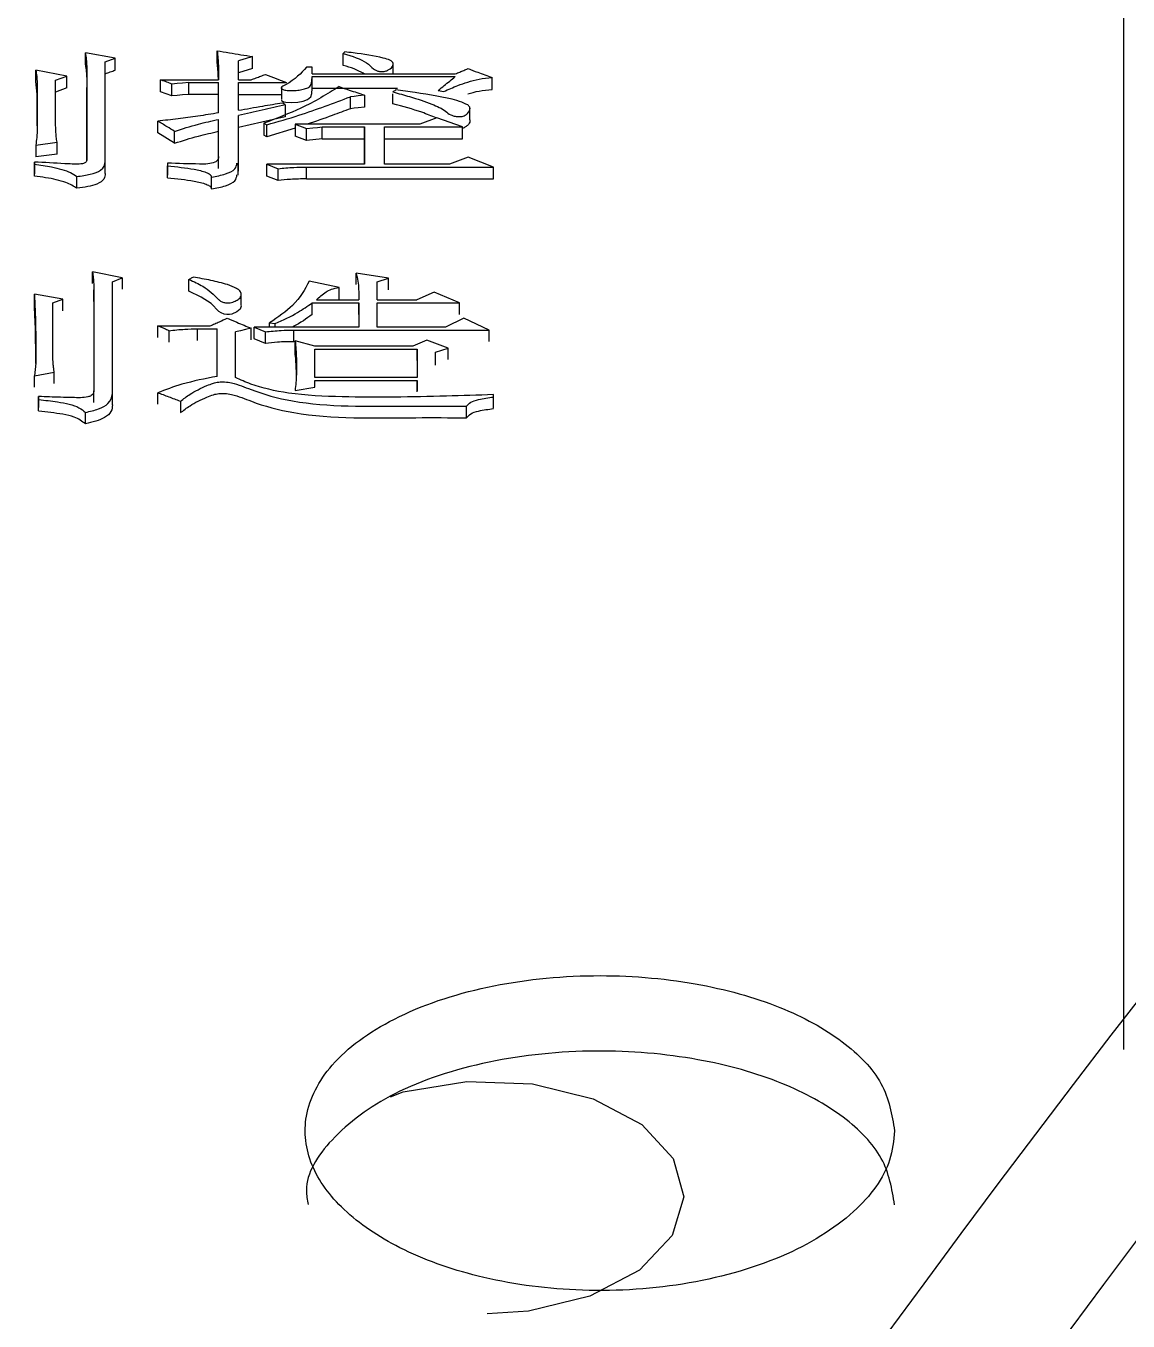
# Model space of a CAD drawing. Header units: millimetres. Extents: x 6533 to 7793, y 6972 to 7863.
# Drawn here: x 6904.02 to 6912.44, y 7310.29 to 7320.18 of the extents above; entities that cross this region are included whole.
import ezdxf

# ---------------------------------------------------------------- set-up
doc = ezdxf.new("R2010")
doc.units = ezdxf.units.MM

msp = doc.modelspace()

# ---------------------------------------------------------------- linework, layer by layer
at = {"color": 7, "linetype": 'Continuous', "lineweight": 25}
for p, q in [((6904.7045, 7319.93), (6904.4773, 7319.9699)), ((6904.6288, 7319.9019), (6904.7045, 7319.93)), ((6904.6288, 7319.1408), (6904.6288, 7319.9019)), ((6905.6456, 7319.765), (6905.6456, 7319.91)), ((6906.2081, 7319.8618), (6906.1649, 7319.8618)), ((6906.2081, 7319.8094), (6906.2081, 7319.8618)), ((6906.8278, 7319.8094), (6906.8278, 7319.8824)), ((6904.3367, 7319.7933), (6904.0987, 7319.8377)), ((6904.2502, 7319.7609), (6904.3367, 7319.7933)), ((6904.2502, 7319.4127), (6904.2502, 7319.7609)), ((6904.4882, 7319.7973), (6904.4882, 7319.1535)), ((6905.0507, 7319.765), (6905.4942, 7319.765)), ((6905.0507, 7319.6739), (6905.0507, 7319.765)), ((6905.7538, 7319.8507), (6905.6456, 7319.8187)), ((6905.6456, 7319.765), (6905.743, 7319.765)), ((6906.2081, 7319.8094), (6907.3007, 7319.8094)), ((6906.2082, 7319.7892), (6907.3007, 7319.7892)), ((6906.2082, 7319.6982), (6906.2082, 7319.7892)), ((6907.5819, 7319.6901), (6907.5819, 7319.7811)), ((6904.1096, 7319.6919), (6904.1096, 7319.4127)), ((6904.1096, 7319.601), (6904.1096, 7319.6919)), ((6904.3367, 7319.7022), (6904.2502, 7319.6699)), ((6904.4882, 7319.1483), (6904.4882, 7319.7062)), ((6905.1372, 7319.6415), (6905.0507, 7319.6739)), ((6905.267, 7319.7447), (6905.4942, 7319.7447)), ((6905.4942, 7319.6537), (6905.267, 7319.6537)), ((6905.4942, 7319.5118), (6905.4942, 7319.7447)), ((6905.4942, 7319.5118), (6905.4942, 7319.6537)), ((6905.6456, 7319.7447), (6906.0134, 7319.7447)), ((6905.6456, 7319.5324), (6905.6456, 7319.7447)), ((6905.6456, 7319.6537), (6905.9734, 7319.6537)), ((6905.9734, 7319.7058), (6905.9734, 7319.6143)), ((6906.8593, 7319.6982), (6906.2082, 7319.6982)), ((6907.1709, 7319.6838), (6907.2141, 7319.6756)), ((6904.1096, 7319.4125), (6904.1096, 7319.601)), ((6906.0026, 7319.5735), (6905.981, 7319.5899)), ((6906.0026, 7319.5735), (6906.0026, 7319.4827)), ((6905.4942, 7319.1788), (6905.4942, 7319.4623)), ((6905.6456, 7319.1577), (6905.6456, 7319.4912)), ((6906.0026, 7319.4827), (6905.6456, 7319.4005)), ((6907.16, 7319.4747), (6907.0302, 7319.4251)), ((6907.3548, 7319.4044), (6907.16, 7319.4747)), ((6907.4129, 7319.459), (6907.4129, 7319.5509)), ((6905.1587, 7319.2807), (6905.029, 7319.3593)), ((6905.1587, 7319.2807), (6905.1587, 7319.3712)), ((6905.4942, 7319.1671), (6905.4942, 7319.3717)), ((6905.8403, 7319.4334), (6905.862, 7319.421)), ((6905.8403, 7319.4334), (6905.8403, 7319.3428)), ((6905.862, 7319.3303), (6905.862, 7319.421)), ((6906.0783, 7319.3951), (6905.862, 7319.3303)), ((6906.0783, 7319.4251), (6906.1649, 7319.3919)), ((6907.0302, 7319.4251), (6906.0783, 7319.4251)), ((6906.1649, 7319.3014), (6906.1649, 7319.3919)), ((6906.2838, 7319.4044), (6906.6084, 7319.4044)), ((6906.2838, 7319.3138), (6906.2838, 7319.4044)), ((6906.6084, 7319.4044), (6906.6084, 7319.1197)), ((6906.6084, 7319.3138), (6906.6084, 7319.4044)), ((6906.7598, 7319.4044), (6907.3548, 7319.4044)), ((6906.7598, 7319.1197), (6906.7598, 7319.4044)), ((6904.0988, 7319.2669), (6904.261, 7319.2878)), ((6905.862, 7319.3303), (6905.8403, 7319.3428)), ((6906.1649, 7319.3014), (6906.0783, 7319.3345)), ((6906.2838, 7319.3138), (6906.1649, 7319.3014)), ((6906.2838, 7319.3138), (6906.6084, 7319.3138)), ((6906.6084, 7319.1197), (6906.6084, 7319.3138)), ((6906.7598, 7319.3138), (6907.3548, 7319.3138)), ((6904.261, 7319.1974), (6904.0988, 7319.1765)), ((6905.4942, 7319.0885), (6905.4942, 7319.1788)), ((6907.398, 7319.1746), (6907.2574, 7319.1197)), ((6907.5927, 7319.0986), (6907.398, 7319.1746)), ((6904.0879, 7319.1197), (6904.0879, 7319.1366)), ((6904.0879, 7319.1366), (6904.0879, 7319.0464)), ((6904.0879, 7319.0295), (6904.0879, 7319.1197)), ((6904.6288, 7319.0506), (6904.6288, 7319.1408)), ((6905.1048, 7319.1282), (6905.1048, 7319.1071)), ((6905.1048, 7319.1282), (6905.1048, 7319.038)), ((6905.1048, 7319.0169), (6905.1048, 7319.1071)), ((6905.6438, 7319.0377), (6905.6438, 7319.1285)), ((6905.6456, 7319.0674), (6905.6456, 7319.1577)), ((6905.862, 7319.1197), (6905.9485, 7319.0859)), ((6906.6084, 7319.1197), (6905.862, 7319.1197)), ((6905.862, 7319.0295), (6905.862, 7319.1197)), ((6905.9485, 7318.9957), (6905.9485, 7319.0859)), ((6906.1649, 7319.0986), (6907.5927, 7319.0986)), ((6906.1649, 7319.0084), (6906.1649, 7319.0986)), ((6907.2574, 7319.1197), (6906.7598, 7319.1197)), ((6904.0879, 7319.0295), (6904.0879, 7319.0464)), ((6905.1048, 7319.0169), (6905.1048, 7319.038)), ((6905.9485, 7318.9957), (6905.862, 7319.0295)), ((6906.1649, 7319.0084), (6907.5927, 7319.0084)), ((6904.7586, 7318.2543), (6904.5315, 7318.2988)), ((6906.7923, 7318.2499), (6906.5435, 7318.2899)), ((6904.6829, 7318.2232), (6904.7586, 7318.2543)), ((6904.6829, 7317.3708), (6904.6829, 7318.2232)), ((6905.267, 7318.1519), (6905.267, 7318.241)), ((6906.4137, 7318.1786), (6906.1866, 7318.2276)), ((6906.4137, 7318.0904), (6906.4137, 7318.1786)), ((6906.7058, 7318.2232), (6906.7923, 7318.2499)), ((6906.7058, 7318.0846), (6906.7058, 7318.2232)), ((6904.3043, 7318.089), (6904.088, 7318.1294)), ((6904.2286, 7318.0621), (6904.3043, 7318.089)), ((6904.5423, 7318.1607), (6904.5423, 7317.3895)), ((6904.5423, 7318.0717), (6904.5423, 7318.1607)), ((6905.6664, 7318.1303), (6905.6664, 7318.1353)), ((6905.6664, 7318.0468), (6905.6664, 7318.1254)), ((6906.2406, 7318.0846), (6906.5651, 7318.0846)), ((6906.7058, 7318.0846), (6907.0086, 7318.0846)), ((6907.1385, 7318.1428), (6907.0086, 7318.0846)), ((6907.3332, 7318.0621), (6907.1385, 7318.1428)), ((6904.2286, 7317.6393), (6904.2286, 7318.0621)), ((6906.2082, 7318.0621), (6906.5651, 7318.0621)), ((6906.5651, 7318.0621), (6906.5651, 7317.8769)), ((6906.5651, 7317.9743), (6906.5651, 7318.0621)), ((6906.7058, 7318.0621), (6907.3332, 7318.0621)), ((6906.7058, 7317.8769), (6906.7058, 7318.0621)), ((6905.0291, 7317.886), (6905.4293, 7317.886)), ((6905.0291, 7317.7988), (6905.0291, 7317.886)), ((6905.7647, 7317.8769), (6905.8512, 7317.8405)), ((6906.5651, 7317.8769), (6905.7647, 7317.8769)), ((6905.7647, 7317.7897), (6905.7647, 7317.8769)), ((6905.8836, 7317.9086), (6905.9269, 7317.9041)), ((6905.8836, 7317.8769), (6905.8836, 7317.9086)), ((6907.225, 7317.8769), (6906.7058, 7317.8769)), ((6907.3656, 7317.9449), (6907.225, 7317.8769)), ((6907.5603, 7317.8542), (6907.3656, 7317.9449)), ((6905.1156, 7317.7626), (6905.1156, 7317.8496)), ((6905.332, 7317.8633), (6905.4834, 7317.8633)), ((6905.332, 7317.7747), (6905.332, 7317.8633)), ((6905.4834, 7317.5009), (6905.4834, 7317.8633)), ((6905.624, 7317.4916), (6905.624, 7317.8405)), ((6905.8512, 7317.752), (6905.7647, 7317.7883)), ((6905.8512, 7317.752), (6905.8512, 7317.8405)), ((6906.0675, 7317.8542), (6907.5603, 7317.8542)), ((6906.0675, 7317.7656), (6906.0675, 7317.8542)), ((6907.0844, 7317.7767), (6906.9762, 7317.731)), ((6907.2466, 7317.7173), (6907.0844, 7317.7767)), ((6906.2298, 7317.731), (6906.0784, 7317.7722)), ((6906.9762, 7317.731), (6906.2298, 7317.731)), ((6906.2298, 7317.7082), (6907.0087, 7317.7082)), ((6906.2298, 7317.4916), (6906.2298, 7317.7082)), ((6907.0087, 7317.7082), (6907.0087, 7317.4916)), ((6907.1493, 7317.6852), (6907.2466, 7317.7173)), ((6904.0988, 7317.6025), (6904.088, 7317.5055)), ((6904.088, 7317.5055), (6904.2394, 7317.5333)), ((6904.088, 7317.4196), (6904.088, 7317.5055)), ((6907.0087, 7317.4916), (6906.2298, 7317.4916)), ((6904.5423, 7317.3015), (6904.5423, 7317.3895)), ((6906.0784, 7317.3941), (6906.2298, 7317.4174)), ((6906.2298, 7317.4685), (6907.0087, 7317.4685)), ((6906.2298, 7317.4174), (6906.2298, 7317.4685)), ((6907.0087, 7317.4685), (6907.0087, 7317.3895)), ((6904.1204, 7317.3241), (6904.1204, 7317.3475)), ((6904.1204, 7317.3475), (6904.1204, 7317.2622)), ((6904.1204, 7317.2389), (6904.1204, 7317.3241)), ((6904.6829, 7317.2829), (6904.6829, 7317.3708)), ((6905.0291, 7317.29), (6905.0291, 7317.3755)), ((6907.5928, 7317.3428), (6907.5928, 7317.3615)), ((6907.5928, 7317.2575), (6907.5928, 7317.3428)), ((6904.4774, 7317.1409), (6904.4774, 7317.2258))]:
    msp.add_line(p, q, dxfattribs=at)
at = {"color": 7, "linetype": 'Continuous', "lineweight": 25, "flags": 128}
for points in [[(6904.4773, 7319.8786), (6904.4773, 7319.9298), (6904.4773, 7319.9699)], [(6905.4833, 7319.8945), (6905.4833, 7319.9457), (6905.4833, 7319.9859)], [(6906.4461, 7319.8746), (6906.4461, 7319.9032), (6906.4461, 7319.9346), (6906.4461, 7319.9659)], [(6904.7045, 7319.8387), (6904.7045, 7319.8898), (6904.7045, 7319.93)], [(6905.7538, 7319.8507), (6905.7538, 7319.9018), (6905.7538, 7319.942)], [(6904.0987, 7319.7465), (6904.0987, 7319.7975), (6904.0987, 7319.8377)], [(6904.3367, 7319.7022), (6904.3367, 7319.7532), (6904.3367, 7319.7933)], [(6904.4882, 7319.7973), (6904.4882, 7319.7463), (6904.4882, 7319.7062)], [(6905.267, 7319.7447), (6905.2182, 7319.7401), (6905.1777, 7319.7364), (6905.1372, 7319.7326)], [(6905.1372, 7319.6415), (6905.1372, 7319.6925), (6905.1372, 7319.7326)], [(6905.267, 7319.6537), (6905.2182, 7319.6491), (6905.1777, 7319.6453), (6905.1372, 7319.6415)], [(6905.267, 7319.6537), (6905.267, 7319.7047), (6905.267, 7319.7447)], [(6905.4942, 7319.6537), (6905.4942, 7319.7047), (6905.4942, 7319.7447)], [(6905.9735, 7319.6099), (6905.9741, 7319.6069), (6905.9812, 7319.6015), (6905.9927, 7319.5969), (6906.0074, 7319.5935), (6906.0534, 7319.5909), (6906.0983, 7319.5943), (6906.1394, 7319.6017), (6906.174, 7319.6132), (6906.1985, 7319.6356), (6906.2048, 7319.6599), (6906.2082, 7319.6982), (6906.2082, 7319.6982)], [(6906.8247, 7319.5807), (6906.8247, 7319.6214), (6906.8247, 7319.6465), (6906.8247, 7319.6578)], [(6906.6084, 7319.6471), (6906.5601, 7319.6416), (6906.5301, 7319.6383), (6906.5002, 7319.6349)], [(6906.5002, 7319.544), (6906.5002, 7319.5949), (6906.5002, 7319.6349)], [(6906.6084, 7319.5562), (6906.5601, 7319.5507), (6906.5301, 7319.5474), (6906.5002, 7319.544)], [(6906.6084, 7319.6471), (6906.6084, 7319.5962), (6906.6084, 7319.5562)], [(6905.4942, 7319.3717), (6905.4942, 7319.3983), (6905.4942, 7319.425), (6905.4942, 7319.4623)], [(6905.029, 7319.3593), (6905.029, 7319.41), (6905.029, 7319.4499)], [(6906.0783, 7319.4251), (6906.0783, 7319.3744), (6906.0783, 7319.3345)], [(6906.1649, 7319.3919), (6906.2134, 7319.397), (6906.2486, 7319.4007), (6906.2838, 7319.4044)], [(6907.3548, 7319.3138), (6907.3548, 7319.3645), (6907.3548, 7319.4044)], [(6904.0988, 7319.2669), (6904.0988, 7319.2163), (6904.0988, 7319.1765)], [(6904.261, 7319.1974), (6904.261, 7319.248), (6904.261, 7319.2878)], [(6907.5927, 7319.0084), (6907.5927, 7319.0589), (6907.5927, 7319.0986)], [(6904.4125, 7318.9364), (6904.4125, 7318.9626), (6904.4125, 7318.9887), (6904.4125, 7319.0265)], [(6905.4401, 7318.9322), (6905.4401, 7318.9586), (6905.4401, 7318.985), (6905.4401, 7319.0223)], [(6904.5315, 7318.2102), (6904.5315, 7318.2595), (6904.5315, 7318.2988)], [(6906.5435, 7318.2014), (6906.5435, 7318.2507), (6906.5435, 7318.2899)], [(6904.7586, 7318.2543), (6904.7586, 7318.2045), (6904.7586, 7318.166)], [(6906.7923, 7318.1615), (6906.7923, 7318.2107), (6906.7923, 7318.2499)], [(6904.088, 7318.0414), (6904.088, 7318.0903), (6904.088, 7318.1294)], [(6904.3043, 7318.0012), (6904.3043, 7318.0499), (6904.3043, 7318.089)], [(6905.664, 7318.0456), (6905.6673, 7318.0375), (6905.6594, 7318.0148), (6905.6334, 7317.993), (6905.5941, 7317.9764), (6905.5763, 7317.9731), (6905.5569, 7317.9729), (6905.5369, 7317.9763), (6905.5135, 7317.9848), (6905.4966, 7317.9963), (6905.4383, 7318.0563), (6905.361, 7318.1063), (6905.267, 7318.1519), (6905.267, 7318.1519)], [(6906.2082, 7317.9743), (6906.2082, 7318), (6906.2082, 7318.0267), (6906.2082, 7318.0621)], [(6907.3332, 7317.9743), (6907.3332, 7318.023), (6907.3332, 7318.0621)], [(6905.9269, 7317.8769), (6905.9269, 7317.8794), (6905.9269, 7317.9041)], [(6905.4834, 7317.7762), (6905.4834, 7317.8243), (6905.4834, 7317.8633)], [(6905.743, 7317.8678), (6905.6982, 7317.8575), (6905.6611, 7317.849), (6905.624, 7317.8405)], [(6905.743, 7317.7807), (6905.743, 7317.8288), (6905.743, 7317.8678)], [(6907.5603, 7317.7671), (6907.5603, 7317.8152), (6907.5603, 7317.8542)], [(6906.0784, 7317.6837), (6906.0784, 7317.7333), (6906.0784, 7317.7722)], [(6907.0087, 7317.6216), (6907.0087, 7317.6693), (6907.0087, 7317.7082)], [(6907.2466, 7317.6307), (6907.2466, 7317.6784), (6907.2466, 7317.7173)], [(6904.2394, 7317.4473), (6904.2394, 7317.4945), (6904.2394, 7317.5333)], [(6907.0087, 7317.3827), (6907.0087, 7317.4297), (6907.0087, 7317.4685)], [(6905.2022, 7317.3101), (6905.2022, 7317.2879), (6905.2022, 7317.2658), (6905.2022, 7317.2249)], [(6907.3873, 7317.1876), (6907.3873, 7317.2096), (6907.3873, 7317.2342), (6907.3873, 7317.2727)], [(6906.8066, 7312.0005), (6906.9035, 7312.0398), (6907.3885, 7312.1183), (6907.8902, 7312.0999), (6908.3526, 7311.9868), (6908.7248, 7311.7908), (6908.965, 7311.532), (6909.0452, 7311.2383), (6908.9558, 7310.9428), (6908.7069, 7310.6796), (6908.327, 7310.4796), (6907.8593, 7310.3664), (6907.5453, 7310.3462), (6907.5453, 7310.3462)]]:
    msp.add_lwpolyline(points, dxfattribs=at)
at = {"color": 7, "linetype": 'Continuous', "lineweight": 25}
for radius in [93.7404, 91.4796]:
    msp.add_circle((6991.4693, 7251.3691), radius, dxfattribs=at)
for radius, start, end in [(100, 99.723265, 170.276735), (98.3174, 98.665923, 171.33409), (97.3188, 97.124363, 172.875637), (90.3408, 353.648968, 186.351032), (89.8754, 353.648968, 186.351032), (85.319, 353.330171, 186.669829), (84.2865, 353.330171, 186.669829), (98.8966, 139.098109, 170.085406)]:
    msp.add_arc((6991.4693, 7251.3691), radius, start, end, dxfattribs=at)
for points, knots in [([(6912.4049, 7312.3623), (6912.4049, 7312.4544), (6912.4048, 7313.7433), (6912.4048, 7316.034), (6912.4047, 7318.9237), (6912.4046, 7321.3788), (6912.4045, 7323.3796), (6912.4045, 7324.9155), (6912.4044, 7325.9609), (6912.4043, 7326.5075), (6912.4043, 7326.491), (6912.4042, 7326.4849)], [0, 0, 0, 0, 0.009952, 0.139273, 0.268586, 0.397894, 0.527204, 0.656931, 0.786658, 0.919871, 1, 1, 1, 1]), ([(6904.4773, 7319.9699), (6904.4798, 7319.953), (6904.4848, 7319.9191), (6904.4879, 7319.8616), (6904.4881, 7319.8209), (6904.4882, 7319.7973)], [0, 0, 0, 0, 0.296264, 0.592549, 1, 1, 1, 1]), ([(6905.4833, 7319.9859), (6905.487, 7319.9482), (6905.4924, 7319.8928), (6905.4939, 7319.8189), (6905.4941, 7319.783), (6905.4942, 7319.765)], [0, 0, 0, 0, 0.51479, 0.757386, 1, 1, 1, 1]), ([(6905.4833, 7319.9859), (6905.5143, 7319.9809), (6905.5749, 7319.971), (6905.665, 7319.9564), (6905.7242, 7319.9468), (6905.7538, 7319.942)], [0, 0, 0, 0, 0.343534, 0.671767, 1, 1, 1, 1]), ([(6906.4461, 7319.9659), (6906.5137, 7319.9444), (6906.615, 7319.9123), (6906.6617, 7319.8594), (6906.6896, 7319.8387), (6906.7077, 7319.8318), (6906.7247, 7319.8278), (6906.7436, 7319.8265), (6906.7593, 7319.8278), (6906.7776, 7319.833), (6906.8043, 7319.8473), (6906.8258, 7319.8673), (6906.8297, 7319.8886), (6906.8215, 7319.9029), (6906.796, 7319.9177), (6906.7024, 7319.9465), (6906.5793, 7319.9632), (6906.4785, 7319.9753), (6906.4569, 7319.9779)], [0, 0, 0, 0, 0.227642, 0.340918, 0.369431, 0.383636, 0.40814, 0.421602, 0.435184, 0.450933, 0.481252, 0.554321, 0.592682, 0.621742, 0.650784, 0.712011, 0.938181, 1, 1, 1, 1]), ([(6906.4461, 7319.9659), (6906.447, 7319.9669), (6906.4492, 7319.9694), (6906.4528, 7319.9734), (6906.4555, 7319.9764), (6906.4569, 7319.9779)], [0, 0, 0, 0, 0.250291, 0.625145, 1, 1, 1, 1]), ([(6904.4773, 7319.8786), (6904.4797, 7319.8618), (6904.4846, 7319.8283), (6904.4878, 7319.7708), (6904.488, 7319.7301), (6904.4882, 7319.7062)], [0, 0, 0, 0, 0.293714, 0.587449, 1, 1, 1, 1]), ([(6905.4928, 7319.7633), (6905.4926, 7319.7719), (6905.4915, 7319.8159), (6905.487, 7319.8595), (6905.4833, 7319.8945)], [0, 0, 0, 0, 0.196609, 1, 1, 1, 1]), ([(6905.7538, 7319.942), (6905.7403, 7319.938), (6905.7155, 7319.9307), (6905.6794, 7319.92), (6905.6569, 7319.9133), (6905.6456, 7319.91)], [0, 0, 0, 0, 0.37438, 0.68719, 1, 1, 1, 1]), ([(6906.1649, 7319.8618), (6906.1225, 7319.8141), (6906.0761, 7319.7619), (6905.985, 7319.7167), (6905.9715, 7319.7064), (6905.9731, 7319.6977), (6905.9808, 7319.6921), (6905.9926, 7319.6876), (6906.016, 7319.6822), (6906.0535, 7319.681), (6906.0986, 7319.6845), (6906.14, 7319.692), (6906.181, 7319.7044), (6906.2018, 7319.7265), (6906.2056, 7319.7556), (6906.2072, 7319.7765), (6906.2082, 7319.7892)], [0, 0, 0, 0, 0.410683, 0.44895, 0.485442, 0.501739, 0.51856, 0.536626, 0.555643, 0.608214, 0.659889, 0.710594, 0.760792, 0.827972, 0.894991, 1, 1, 1, 1]), ([(6906.606, 7319.8094), (6906.5816, 7319.8228), (6906.536, 7319.8477), (6906.4747, 7319.8661), (6906.4461, 7319.8746)], [0, 0, 0, 0, 0.534015, 1, 1, 1, 1]), ([(6904.0987, 7319.8377), (6904.1012, 7319.8223), (6904.1064, 7319.7904), (6904.1091, 7319.7418), (6904.1094, 7319.7086), (6904.1096, 7319.6919)], [0, 0, 0, 0, 0.318731, 0.6592723, 1, 1, 1, 1]), ([(6904.6288, 7319.8107), (6904.6414, 7319.8154), (6904.6666, 7319.8247), (6904.6919, 7319.834), (6904.7045, 7319.8387)], [0, 0, 0, 0, 0.5, 1, 1, 1, 1]), ([(6905.1372, 7319.7326), (6905.1248, 7319.7372), (6905.1042, 7319.7449), (6905.0754, 7319.7557), (6905.0589, 7319.7619), (6905.0507, 7319.765)], [0, 0, 0, 0, 0.4283606, 0.7141803, 1, 1, 1, 1]), ([(6905.743, 7319.765), (6905.7553, 7319.7696), (6905.7795, 7319.7786), (6905.8156, 7319.7921), (6905.8393, 7319.801), (6905.8511, 7319.8054)], [0, 0, 0, 0, 0.3426924, 0.6713462, 1, 1, 1, 1]), ([(6905.8511, 7319.8054), (6905.8782, 7319.7953), (6905.9323, 7319.7751), (6905.9864, 7319.7548), (6906.0134, 7319.7447)], [0, 0, 0, 0, 0.5, 1, 1, 1, 1]), ([(6907.1709, 7319.6838), (6907.186, 7319.6961), (6907.2152, 7319.7199), (6907.2585, 7319.7551), (6907.2866, 7319.7778), (6907.3007, 7319.7892)], [0, 0, 0, 0, 0.349952, 0.674976, 1, 1, 1, 1]), ([(6907.2141, 7319.6756), (6907.2486, 7319.6913), (6907.3056, 7319.7171), (6907.3961, 7319.7482), (6907.481, 7319.7722), (6907.5481, 7319.7782), (6907.5819, 7319.7811)], [0, 0, 0, 0, 0.3344154, 0.5531384, 0.7747372, 1, 1, 1, 1]), ([(6907.3007, 7319.8094), (6907.3124, 7319.8143), (6907.3345, 7319.8235), (6907.367, 7319.8369), (6907.3877, 7319.8454), (6907.398, 7319.8497)], [0, 0, 0, 0, 0.362123, 0.681062, 1, 1, 1, 1]), ([(6907.398, 7319.8497), (6907.4227, 7319.8405), (6907.4657, 7319.8245), (6907.527, 7319.8017), (6907.5636, 7319.788), (6907.5819, 7319.7811)], [0, 0, 0, 0, 0.403141, 0.70157, 1, 1, 1, 1]), ([(6904.1096, 7319.601), (6904.1094, 7319.6164), (6904.1092, 7319.6484), (6904.1054, 7319.697), (6904.101, 7319.73), (6904.0987, 7319.7465)], [0, 0, 0, 0, 0.315997, 0.657909, 1, 1, 1, 1]), ([(6906.4136, 7319.7123), (6906.322, 7319.6557), (6906.157, 7319.5537), (6905.9378, 7319.4704), (6905.8403, 7319.4334)], [0, 0, 0, 0, 0.555283, 1, 1, 1, 1]), ([(6906.4136, 7319.7123), (6906.4396, 7319.7036), (6906.4851, 7319.6884), (6906.55, 7319.6667), (6906.5889, 7319.6536), (6906.6084, 7319.6471)], [0, 0, 0, 0, 0.400141, 0.70007, 1, 1, 1, 1]), ([(6906.8248, 7319.6716), (6906.8678, 7319.6601), (6906.9721, 7319.6323), (6907.1107, 7319.5855), (6907.2186, 7319.5379), (6907.2536, 7319.5008), (6907.2919, 7319.4875), (6907.319, 7319.4835), (6907.3432, 7319.4837), (6907.3623, 7319.4871), (6907.3811, 7319.4954), (6907.4029, 7319.5149), (6907.4177, 7319.5393), (6907.4084, 7319.5647), (6907.3743, 7319.586), (6907.2471, 7319.6295), (6907.0549, 7319.6579), (6906.8954, 7319.6808), (6906.8464, 7319.6879)], [0, 0, 0, 0, 0.098231, 0.238081, 0.342824, 0.395013, 0.415616, 0.436307, 0.448804, 0.461391, 0.474958, 0.500007, 0.559164, 0.587191, 0.615116, 0.67461, 0.900073, 1, 1, 1, 1]), ([(6906.8248, 7319.6716), (6906.8283, 7319.6743), (6906.8355, 7319.6797), (6906.8427, 7319.6852), (6906.8464, 7319.6879)], [0, 0, 0, 0, 0.499456, 1, 1, 1, 1]), ([(6907.3959, 7319.6563), (6907.3962, 7319.6564), (6907.4224, 7319.6654), (6907.4815, 7319.681), (6907.5483, 7319.687), (6907.5819, 7319.6901)], [0, 0, 0, 0, 0.006559, 0.499142, 1, 1, 1, 1]), ([(6905.6456, 7319.5324), (6905.6765, 7319.5377), (6905.7382, 7319.5483), (6905.85, 7319.5674), (6905.9309, 7319.5813), (6905.981, 7319.5899)], [0, 0, 0, 0, 0.276037, 0.552075, 1, 1, 1, 1]), ([(6906.0026, 7319.5735), (6905.9441, 7319.56), (6905.8554, 7319.5396), (6905.7364, 7319.5122), (6905.6759, 7319.4982), (6905.6456, 7319.4912)], [0, 0, 0, 0, 0.491216, 0.745608, 1, 1, 1, 1]), ([(6905.862, 7319.421), (6905.945, 7319.4448), (6906.0992, 7319.489), (6906.3074, 7319.563), (6906.4359, 7319.6109), (6906.5002, 7319.6349)], [0, 0, 0, 0, 0.3679592, 0.6837741, 1, 1, 1, 1]), ([(6907.1558, 7319.4731), (6907.1198, 7319.488), (6907.02, 7319.5293), (6906.9009, 7319.5606), (6906.8248, 7319.5807)], [0, 0, 0, 0, 0.359925, 1, 1, 1, 1]), ([(6905.4942, 7319.5118), (6905.4413, 7319.5036), (6905.3387, 7319.4875), (6905.1849, 7319.4649), (6905.0811, 7319.4549), (6905.029, 7319.4499)], [0, 0, 0, 0, 0.346532, 0.672536, 1, 1, 1, 1]), ([(6905.1587, 7319.3712), (6905.2177, 7319.3903), (6905.3239, 7319.4246), (6905.4419, 7319.4507), (6905.4942, 7319.4623)], [0, 0, 0, 0, 0.556535, 1, 1, 1, 1]), ([(6906.5002, 7319.544), (6906.4543, 7319.5267), (6906.3465, 7319.486), (6906.2343, 7319.4473), (6906.1699, 7319.4251)], [0, 0, 0, 0, 0.426238, 1, 1, 1, 1]), ([(6907.4114, 7319.4595), (6907.4121, 7319.4566), (6907.4154, 7319.4419), (6907.4008, 7319.4217), (6907.3795, 7319.4039), (6907.3636, 7319.3968), (6907.3546, 7319.3955), (6907.3516, 7319.3951)], [0, 0, 0, 0, 0.121017, 0.612643, 0.835849, 0.94494, 1, 1, 1, 1]), ([(6904.1096, 7319.4127), (6904.1094, 7319.3978), (6904.1091, 7319.3681), (6904.1056, 7319.3195), (6904.1012, 7319.2857), (6904.0988, 7319.2669)], [0, 0, 0, 0, 0.3065384, 0.6131007, 1, 1, 1, 1]), ([(6904.261, 7319.2878), (6904.2589, 7319.302), (6904.2546, 7319.33), (6904.2513, 7319.3716), (6904.2506, 7319.399), (6904.2502, 7319.4127)], [0, 0, 0, 0, 0.340831, 0.670338, 1, 1, 1, 1]), ([(6905.1587, 7319.3712), (6905.1396, 7319.3828), (6905.1085, 7319.4018), (6905.0653, 7319.428), (6905.0411, 7319.4426), (6905.029, 7319.4499)], [0, 0, 0, 0, 0.440732, 0.720366, 1, 1, 1, 1]), ([(6905.1587, 7319.2807), (6905.2178, 7319.2997), (6905.3239, 7319.3339), (6905.4419, 7319.3601), (6905.4942, 7319.3717)], [0, 0, 0, 0, 0.556503, 1, 1, 1, 1]), ([(6905.4942, 7319.1788), (6905.4933, 7319.1712), (6905.4915, 7319.1559), (6905.4689, 7319.1323), (6905.4108, 7319.1205), (6905.2877, 7319.1222), (6905.1857, 7319.1255), (6905.1048, 7319.1282)], [0, 0, 0, 0, 0.111586, 0.225233, 0.353074, 0.48645, 1, 1, 1, 1]), ([(6904.488, 7319.1535), (6904.488, 7319.1501), (6904.488, 7319.143), (6904.4807, 7319.1341), (6904.4691, 7319.1275), (6904.4524, 7319.1233), (6904.4019, 7319.1195), (6904.2787, 7319.1272), (6904.1651, 7319.1328), (6904.0879, 7319.1366)], [0, 0, 0, 0, 0.052887, 0.108181, 0.143241, 0.178364, 0.234317, 0.480646, 1, 1, 1, 1]), ([(6904.0879, 7319.1197), (6904.1324, 7319.1138), (6904.2052, 7319.104), (6904.2971, 7319.0818), (6904.3666, 7319.0582), (6904.3973, 7319.037), (6904.4125, 7319.0265)], [0, 0, 0, 0, 0.347625, 0.569681, 0.787632, 1, 1, 1, 1]), ([(6904.4125, 7319.0265), (6904.4471, 7319.0315), (6904.5151, 7319.0411), (6904.6193, 7319.077), (6904.6253, 7319.1169), (6904.6288, 7319.1408)], [0, 0, 0, 0, 0.2941305, 0.5765812, 1, 1, 1, 1]), ([(6905.1048, 7319.1071), (6905.1736, 7319.1003), (6905.2776, 7319.09), (6905.386, 7319.0648), (6905.4332, 7319.0427), (6905.4378, 7319.029), (6905.4401, 7319.0223)], [0, 0, 0, 0, 0.512125, 0.772785, 0.888448, 1, 1, 1, 1]), ([(6905.4401, 7319.0223), (6905.477, 7319.0288), (6905.5492, 7319.0416), (6905.627, 7319.0815), (6905.6319, 7319.1134), (6905.6342, 7319.1286)], [0, 0, 0, 0, 0.352537, 0.690302, 1, 1, 1, 1]), ([(6905.9485, 7319.0859), (6905.9883, 7319.0901), (6906.0594, 7319.0976), (6906.1326, 7319.0983), (6906.1649, 7319.0986)], [0, 0, 0, 0, 0.5588348, 1, 1, 1, 1]), ([(6904.4125, 7318.9364), (6904.3869, 7318.9522), (6904.3443, 7318.9785), (6904.2554, 7319.0023), (6904.1743, 7319.0184), (6904.1168, 7319.0258), (6904.0879, 7319.0295)], [0, 0, 0, 0, 0.329538, 0.550163, 0.774094, 1, 1, 1, 1]), ([(6904.6288, 7319.0506), (6904.6275, 7319.036), (6904.6248, 7319.0067), (6904.5594, 7318.9566), (6904.469, 7318.9442), (6904.4125, 7318.9364)], [0, 0, 0, 0, 0.270029, 0.543705, 1, 1, 1, 1]), ([(6905.1048, 7319.0169), (6905.1736, 7319.0101), (6905.2776, 7318.9999), (6905.3859, 7318.9747), (6905.4332, 7318.9526), (6905.4378, 7318.9389), (6905.4401, 7318.9322)], [0, 0, 0, 0, 0.512262, 0.772929, 0.888543, 1, 1, 1, 1]), ([(6905.4401, 7318.9322), (6905.477, 7318.9387), (6905.5491, 7318.9515), (6905.627, 7318.9913), (6905.6319, 7319.0232), (6905.6342, 7319.0384)], [0, 0, 0, 0, 0.35272, 0.690483, 1, 1, 1, 1]), ([(6906.1649, 7319.0084), (6906.1238, 7319.0079), (6906.0505, 7319.007), (6905.9796, 7318.9992), (6905.9485, 7318.9957)], [0, 0, 0, 0, 0.561086, 1, 1, 1, 1]), ([(6904.5315, 7318.2988), (6904.5336, 7318.2836), (6904.5379, 7318.253), (6904.5411, 7318.207), (6904.5419, 7318.1761), (6904.5423, 7318.1607)], [0, 0, 0, 0, 0.331886, 0.665867, 1, 1, 1, 1]), ([(6906.5435, 7318.2899), (6906.5487, 7318.2694), (6906.5592, 7318.2285), (6906.5636, 7318.1599), (6906.5646, 7318.1118), (6906.5651, 7318.0846)], [0, 0, 0, 0, 0.3019375, 0.6038376, 1, 1, 1, 1]), ([(6905.267, 7318.241), (6905.3046, 7318.2241), (6905.4007, 7318.181), (6905.4616, 7318.1194), (6905.5044, 7318.0778), (6905.5237, 7318.0686), (6905.5424, 7318.0631), (6905.564, 7318.0609), (6905.5842, 7318.0624), (6905.61, 7318.0693), (6905.6381, 7318.0832), (6905.663, 7318.1038), (6905.6701, 7318.1285), (6905.6602, 7318.1526), (6905.6244, 7318.1787), (6905.5494, 7318.2071), (6905.4355, 7318.2346), (6905.3451, 7318.2507), (6905.2995, 7318.2588)], [0, 0, 0, 0, 0.132576, 0.339199, 0.368942, 0.383767, 0.408892, 0.423885, 0.438973, 0.45932, 0.498147, 0.542368, 0.587069, 0.63299, 0.675109, 0.75468, 0.876187, 1, 1, 1, 1]), ([(6905.267, 7318.241), (6905.2698, 7318.2425), (6905.2766, 7318.2462), (6905.2874, 7318.2521), (6905.2955, 7318.2566), (6905.2995, 7318.2588)], [0, 0, 0, 0, 0.252839, 0.626395, 1, 1, 1, 1]), ([(6906.1866, 7318.2276), (6906.1521, 7318.1645), (6906.09, 7318.0508), (6905.9472, 7317.9524), (6905.8836, 7317.9086)], [0, 0, 0, 0, 0.555082, 1, 1, 1, 1]), ([(6906.2406, 7318.0846), (6906.2627, 7318.1055), (6906.2938, 7318.135), (6906.3538, 7318.1687), (6906.3936, 7318.1753), (6906.4137, 7318.1786)], [0, 0, 0, 0, 0.55151, 0.77279, 1, 1, 1, 1]), ([(6904.088, 7318.1294), (6904.0917, 7318.049), (6904.0972, 7317.9284), (6904.0984, 7317.7523), (6904.0987, 7317.6569), (6904.0988, 7317.6025)], [0, 0, 0, 0, 0.462622, 0.693931, 1, 1, 1, 1]), ([(6904.0985, 7317.6002), (6904.0985, 7317.6126), (6904.0985, 7317.6353), (6904.0983, 7317.6681), (6904.0981, 7317.6988), (6904.0978, 7317.7293), (6904.0974, 7317.77), (6904.0961, 7317.8743), (6904.0915, 7317.9674), (6904.088, 7318.0405)], [0, 0, 0, 0, 0.083587, 0.152643, 0.221698, 0.290754, 0.35981, 0.497921, 1, 1, 1, 1]), ([(6905.9269, 7317.9041), (6905.9865, 7317.9314), (6906.0922, 7317.9797), (6906.1729, 7318.0371), (6906.2082, 7318.0621)], [0, 0, 0, 0, 0.563281, 1, 1, 1, 1]), ([(6906.2082, 7317.9733), (6906.1645, 7317.9408), (6906.1186, 7317.9068), (6906.0583, 7317.8782), (6906.0555, 7317.8769)], [0, 0, 0, 0, 0.953288, 1, 1, 1, 1]), ([(6905.1156, 7317.8496), (6905.1033, 7317.8548), (6905.0827, 7317.8635), (6905.0538, 7317.8756), (6905.0373, 7317.8825), (6905.0291, 7317.886)], [0, 0, 0, 0, 0.428361, 0.71418, 1, 1, 1, 1]), ([(6905.4293, 7317.886), (6905.4412, 7317.8914), (6905.465, 7317.9022), (6905.5083, 7317.9218), (6905.5397, 7317.936), (6905.5591, 7317.9449)], [0, 0, 0, 0, 0.275028, 0.550056, 1, 1, 1, 1]), ([(6905.5591, 7317.9449), (6905.5838, 7317.9345), (6905.6268, 7317.9165), (6905.6881, 7317.8908), (6905.7247, 7317.8755), (6905.743, 7317.8678)], [0, 0, 0, 0, 0.403163, 0.701581, 1, 1, 1, 1]), ([(6905.1156, 7317.8496), (6905.1554, 7317.8541), (6905.2265, 7317.8622), (6905.2997, 7317.8629), (6905.332, 7317.8633)], [0, 0, 0, 0, 0.558835, 1, 1, 1, 1]), ([(6905.8512, 7317.8405), (6905.891, 7317.8451), (6905.9621, 7317.8531), (6906.0353, 7317.8539), (6906.0675, 7317.8542)], [0, 0, 0, 0, 0.558835, 1, 1, 1, 1]), ([(6906.0675, 7317.7656), (6906.0265, 7317.7651), (6905.9532, 7317.7641), (6905.8823, 7317.7557), (6905.8512, 7317.752)], [0, 0, 0, 0, 0.561086, 1, 1, 1, 1]), ([(6906.0784, 7317.7722), (6906.0824, 7317.7275), (6906.09, 7317.6427), (6906.0897, 7317.5165), (6906.0822, 7317.4349), (6906.0784, 7317.3941)], [0, 0, 0, 0, 0.357248, 0.678403, 1, 1, 1, 1]), ([(6906.0871, 7317.5526), (6906.087, 7317.5559), (6906.0863, 7317.5999), (6906.0822, 7317.6435), (6906.0784, 7317.6837)], [0, 0, 0, 0, 0.075307, 1, 1, 1, 1]), ([(6907.1507, 7317.5858), (6907.1504, 7317.5967), (6907.1494, 7317.63), (6907.1493, 7317.663), (6907.1493, 7317.6852)], [0, 0, 0, 0, 0.329213, 1, 1, 1, 1]), ([(6904.2394, 7317.5333), (6904.2381, 7317.5424), (6904.2354, 7317.5606), (6904.2312, 7317.596), (6904.2296, 7317.6222), (6904.2286, 7317.6393)], [0, 0, 0, 0, 0.257722, 0.515452, 1, 1, 1, 1]), ([(6905.4834, 7317.5009), (6905.3908, 7317.4831), (6905.2266, 7317.4515), (6905.089, 7317.3985), (6905.0291, 7317.3755)], [0, 0, 0, 0, 0.564353, 1, 1, 1, 1]), ([(6907.5928, 7317.3615), (6907.4729, 7317.3577), (6907.0883, 7317.3453), (6906.5651, 7317.3353), (6906.0529, 7317.3598), (6905.777, 7317.4224), (6905.6615, 7317.4745), (6905.6238, 7317.4915)], [0, 0, 0, 0, 0.176102, 0.564603, 0.766922, 0.923793, 1, 1, 1, 1]), ([(6906.0874, 7317.5526), (6906.0874, 7317.5527), (6906.0873, 7317.5532), (6906.0877, 7317.5257), (6906.0872, 7317.5091), (6906.0868, 7317.498)], [0, 0, 0, 0, 0.1748461, 0.4431618, 1, 1, 1, 1]), ([(6904.5423, 7317.3895), (6904.5412, 7317.3816), (6904.5395, 7317.3689), (6904.5222, 7317.3529), (6904.4898, 7317.3408), (6904.4388, 7317.3374), (6904.3688, 7317.3389), (6904.2621, 7317.3414), (6904.1758, 7317.3451), (6904.1204, 7317.3475)], [0, 0, 0, 0, 0.101022, 0.16229, 0.225577, 0.345591, 0.4673, 0.658589, 1, 1, 1, 1]), ([(6905.2022, 7317.3101), (6905.2258, 7317.3289), (6905.2816, 7317.3733), (6905.373, 7317.4175), (6905.4475, 7317.4482), (6905.4942, 7317.4591), (6905.5437, 7317.4601), (6905.6339, 7317.4443), (6905.784, 7317.3787), (6906.2019, 7317.2623), (6906.7932, 7317.2763), (6907.2345, 7317.2736), (6907.3873, 7317.2727)], [0, 0, 0, 0, 0.056836, 0.13451, 0.160696, 0.17921, 0.197944, 0.220552, 0.296632, 0.448409, 0.809055, 1, 1, 1, 1]), ([(6904.1204, 7317.3241), (6904.1688, 7317.3185), (6904.2482, 7317.3093), (6904.3551, 7317.2916), (6904.4323, 7317.2643), (6904.4625, 7317.2385), (6904.4774, 7317.2258)], [0, 0, 0, 0, 0.348257, 0.5720121, 0.7890548, 1, 1, 1, 1]), ([(6904.4774, 7317.2258), (6904.512, 7317.2337), (6904.58, 7317.2492), (6904.6718, 7317.2982), (6904.6788, 7317.3436), (6904.6829, 7317.3708)], [0, 0, 0, 0, 0.292444, 0.574659, 1, 1, 1, 1]), ([(6904.6829, 7317.2829), (6904.6822, 7317.2658), (6904.6806, 7317.2315), (6904.6174, 7317.1733), (6904.531, 7317.1515), (6904.4774, 7317.138)], [0, 0, 0, 0, 0.271788, 0.547924, 1, 1, 1, 1]), ([(6905.2022, 7317.3101), (6905.1733, 7317.321), (6905.1156, 7317.3428), (6905.058, 7317.3646), (6905.0291, 7317.3755)], [0, 0, 0, 0, 0.500034, 1, 1, 1, 1]), ([(6905.2022, 7317.2223), (6905.2257, 7317.241), (6905.2818, 7317.2855), (6905.3735, 7317.3298), (6905.4485, 7317.3605), (6905.4951, 7317.3711), (6905.5443, 7317.3719), (6905.6352, 7317.3559), (6905.7871, 7317.2891), (6906.2298, 7317.1695), (6906.8202, 7317.1882), (6907.2588, 7317.1856), (6907.3873, 7317.1849)], [0, 0, 0, 0, 0.056759, 0.134911, 0.161237, 0.179521, 0.198009, 0.22074, 0.297957, 0.452198, 0.839526, 1, 1, 1, 1]), ([(6907.3873, 7317.2727), (6907.3959, 7317.2835), (6907.4135, 7317.3057), (6907.4913, 7317.33), (6907.554, 7317.338), (6907.5928, 7317.3428)], [0, 0, 0, 0, 0.267154, 0.547116, 1, 1, 1, 1]), ([(6904.4774, 7317.138), (6904.4522, 7317.1576), (6904.4099, 7317.1905), (6904.3057, 7317.2122), (6904.2146, 7317.2257), (6904.1519, 7317.2327), (6904.1204, 7317.2363)], [0, 0, 0, 0, 0.327074, 0.548772, 0.773869, 1, 1, 1, 1]), ([(6907.3873, 7317.1849), (6907.3959, 7317.1957), (6907.4135, 7317.2179), (6907.4913, 7317.2422), (6907.554, 7317.2501), (6907.5928, 7317.2549)], [0, 0, 0, 0, 0.267001, 0.546964, 1, 1, 1, 1]), ([(6910.6549, 7311.743), (6910.6342, 7311.8655), (6910.5928, 7312.111), (6910.2709, 7312.44), (6909.7825, 7312.7079), (6909.1228, 7312.8891), (6908.3423, 7312.9512), (6907.5291, 7312.8644), (6906.8172, 7312.6249), (6906.3321, 7312.2702), (6906.1264, 7311.8694), (6906.1727, 7311.4789), (6906.4284, 7311.1259), (6906.8697, 7310.8272), (6907.4827, 7310.6068), (6908.2356, 7310.5007), (6909.0513, 7310.5457), (6909.8078, 7310.7548), (6910.364, 7311.0966), (6910.6242, 7311.4516), (6910.647, 7311.6678), (6910.6549, 7311.743)], [0, 0, 0, 0, 0.046279, 0.092724, 0.141724, 0.195202, 0.253702, 0.315281, 0.376932, 0.43439, 0.485836, 0.533043, 0.57924, 0.627325, 0.679266, 0.736373, 0.797512, 0.859391, 0.918431, 0.971633, 1, 1, 1, 1]), ([(6910.6549, 7311.178), (6910.6346, 7311.2983), (6910.5939, 7311.5395), (6910.2773, 7311.8633), (6909.7958, 7312.1286), (6909.1414, 7312.3104), (6908.3607, 7312.3757), (6907.5428, 7312.2924), (6906.8174, 7312.0547), (6906.3444, 7311.7007), (6906.1408, 7311.386), (6906.1709, 7311.2147), (6906.1773, 7311.1785)], [0, 0, 0, 0, 0.091331, 0.183004, 0.280131, 0.386927, 0.504534, 0.629179, 0.754146, 0.869948, 0.972537, 1, 1, 1, 1])]:
    msp.add_open_spline(points, degree=3, knots=knots, dxfattribs=at)

doc.saveas('drawing.dxf')
